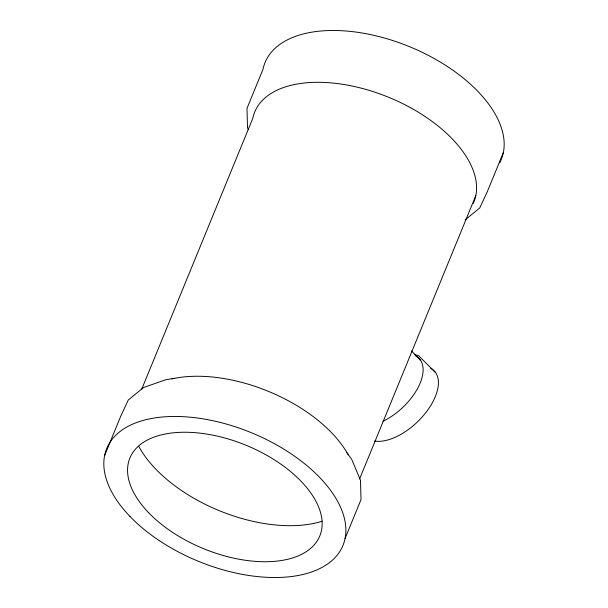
<?xml version="1.0" encoding="UTF-8"?>
<svg xmlns="http://www.w3.org/2000/svg" width="608" height="608" viewBox="0 0 608 608"><rect width="100%" height="100%" fill="white"/><g stroke="black" fill="none" stroke-linecap="round" stroke-linejoin="round"><path stroke-width="0.91" d="M104.644 455.453L120.612 416.51L128.258 400.041L143.579 387.524L165.528 379.818L173.85 378.366M141.542 389.599L252.738 118.469A118.454 64.516 22.3 0 1 384.598 95.676A118.454 64.516 22.3 0 1 473.161 203.604M359.579 478.998L475.813 195.586M345.055 538.528L361.023 499.586L360.476 480.29L351.781 459.481L346.682 452.306M503.356 152.547L487.388 191.49L479.742 207.959L465.15 219.876M414.322 354.555L418.676 355.764L435.655 372.689M411.464 350.854L420.493 360.232M248.246 129.443L247.524 127.71L246.977 108.414L262.945 69.472A127.657 69.525 22.3 0 1 406.585 45.501A127.657 69.525 22.3 0 1 499.677 162.838M415.826 356.113A45.114 23.811 -43.9 0 1 418.418 386.848A45.114 23.811 -43.9 0 1 383.002 421.23M322.088 521.246A118.454 64.516 22.3 0 1 138.723 446.249M171.996 378.898A118.454 64.516 22.3 0 1 346.811 452.306M347.305 453.15A118.454 64.516 22.3 0 1 348.262 454.845M430.745 368.349A47.416 25.027 -43.9 0 1 425.98 412.399A47.416 25.027 -43.9 0 1 374.513 441.028M148.603 512.673A102.638 55.906 22.3 0 0 315.324 543.552A102.638 55.906 22.3 0 0 210.619 434.743A102.638 55.906 22.3 0 0 148.603 512.673M129.937 516.412A127.657 69.525 22.3 0 0 337.334 554.96A127.657 69.525 22.3 0 0 207.282 419.596A127.657 69.525 22.3 0 0 129.937 516.412"/></g></svg>
